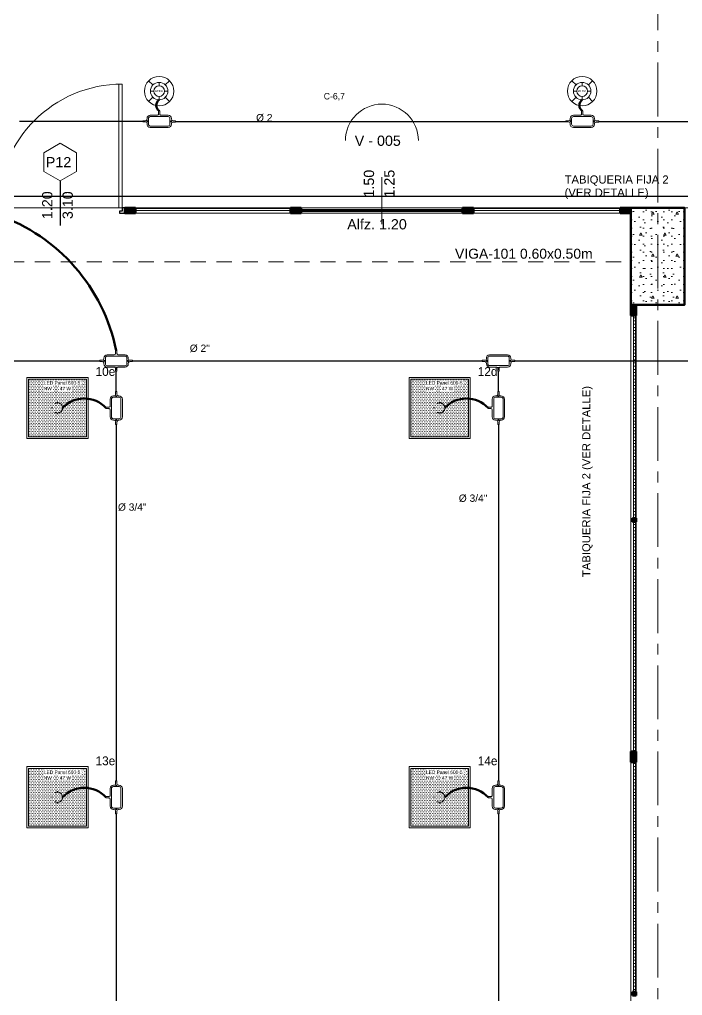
# Model space of a CAD drawing. Header units: inches. Extents: x -38 to 5698, y -33 to 92.
# Drawn here: x 116.89 to 123.05, y 10.08 to 19.15 of the extents above; entities that cross this region are included whole.
import ezdxf
from ezdxf.lldxf.tags import DXFTag

# ---------------------------------------------------------------- set-up
doc = ezdxf.new("R2010")
doc.units = ezdxf.units.IN
doc.header["$MEASUREMENT"] = 0
doc.set_wipeout_variables(frame=1)
for name, pattern in [('CONTINUA', [0]), ('DASHED', [0.75, 0.5, -0.25]), ('Hidden Line', [0.195611, 0.141111, -0.0545]), ('HIDDEN2', [0.1875, 0.125, -0.0625]), ('Punto & Raya', [0.65, 0.5, -0.075, 0, -0.075]), ('Wipeout_Contour', [1, 0, -1])]:
    doc.linetypes.add(name, pattern=pattern)
for name, color, linetype, lineweight in [('00 IE CKTO ILUMINACION', 3, 'Continuous', 50), ('00_IE_Luminarias', 6, 'Continuous', 30), ('01 IE LUM LED EMP DN570B', 3, 'Continuous', 13), ('ALUMBRADO_CONDUIT', 30, 'CONDUIT1', 30), ('Bancas', 1, 'Continuous', 13), ('CABLEADO EXT.', 3, 'PVCSUBT', 30), ('Luminarias', 5, 'Continuous', 20), ('Simb_Alumbrado', 140, 'CONTINUA', 30)]:
    doc.layers.add(name, color=color, linetype=linetype, lineweight=lineweight)
for name, color, linetype in [('02 _ ARQ _ ALB _ Ejes Generales', 7, 'Continuous'), ('02 _ ARQ _ ALB _ Muros Interiores', 7, 'Continuous'), ('02 _ ARQ _ ZON _ Espacio.3D', 7, 'Continuous'), ('08 _ STR _ EXT _ 06 Columnas', 7, 'Continuous'), ('08 _ STR _ EXT _ 09 Vigas', 7, 'Continuous'), ('1TEXT', 8, 'Continuous'), ('Acabado - Muros', 7, 'Continuous'), ('Notas - Etiquetas', 251, 'Continuous')]:
    doc.layers.add(name, color=color, linetype=linetype)
doc.styles.add('Arial', font='arial.ttf')
doc.styles.add('Estilo_Generado_4', font='swisse.ttf')
doc.styles.add('{18b73a54-fa43-428c-adcb-c1c7bbdf2c84}', font='Simplex.shx')
tags = doc.linetypes.add('CONDUIT1', pattern='A,1,-0.19772,["con",{18b73a54-fa43-428c-adcb-c1c7bbdf2c84},S=0.2,R=0,X=0,Y=-0.065594],-0.593642', length=1.791362).pattern_tags.tags
tags[6] = DXFTag(74, 10)
tags = doc.linetypes.add('PVCSUBT', pattern='A,0.6,-0.3,0.6,-0.075691,["PVC",Standard,S=0.2,R=0,X=0,Y=-0.093724],-0.621005', length=2.196696).pattern_tags.tags
tags[10] = DXFTag(74, 10)
pattern_1 = [(0, (92.500015, 3e-09), (0, 0.03), [])]

# ---------------------------------------------------------------- blocks, each defined once
blk = doc.blocks.new('LUMINARIA 2')
at = {"layer": '01 IE LUM LED EMP DN570B'}
for p, q in [((-0.094, 0.094), (-0.159, 0.158)), ((0.094, 0.094), (0.159, 0.158)), ((-0.094, -0.094), (-0.159, -0.158)), ((0.094, -0.094), (0.159, -0.158))]:
    blk.add_line(p, q, dxfattribs=at)
at = {"layer": '01 IE LUM LED EMP DN570B', "ltscale": 0.4}
for p, q in [((-0.081, 0), (-0.133, 0)), ((0, 0.081), (0, 0.133)), ((0.081, 0), (0.133, 0)), ((0, -0.081), (0, -0.133))]:
    blk.add_line(p, q, dxfattribs=at)
at = {"layer": '01 IE LUM LED EMP DN570B'}
for radius in [0.224, 0.133]:
    blk.add_circle((0, 0), radius, dxfattribs=at)
at = {"layer": '01 IE LUM LED EMP DN570B', "ltscale": 0.4}
blk.add_circle((0, 0), 0.0813, dxfattribs=at)
at = {"layer": '01 IE LUM LED EMP DN570B', "color": 8, "linetype": 'ByBlock', "lineweight": 80, "insert": (-0.065, 0.016), "char_height": 0.03, "width": 0.17858, "attachment_point": 1}
blk.add_mtext('{\\C3;22.5W}', dxfattribs=at)
blk = doc.blocks.new('*U270')
at = {"layer": 'Luminarias', "linetype": 'DASHED', "lineweight": 0, "ltscale": 0.05}
blk.add_lwpolyline([(0, -0.0045), (0, 0.0045)], dxfattribs=at)
blk = doc.blocks.new('*U271')
at = {"color": 0, "linetype": 'ByBlock', "lineweight": -2, "transparency": 16777216}
for p, rotation in [((-0.05, 0), 90), ((0, -0.05), 180), ((0.05, 0), 269.9999999999999)]:
    blk.add_blockref('*U270', p, dxfattribs=dict(at, rotation=rotation))
blk.add_blockref('*U270', (0, 0.05), dxfattribs=at)
blk = doc.blocks.new('PANEL LED 50W')
at = {"layer": 'Luminarias'}
h = blk.add_hatch(dxfattribs=at)
h.set_pattern_fill('DOTS', color=4, scale=0.009097)
h.set_pattern_definition([(0, (0, -2e-14), (0.0072206, 0.01444116), [0, -0.01444116])])
h.paths.add_polyline_path([(-0.2574, -0.2574), (0.2574, -0.2574), (0.2574, 0.2574), (-0.2574, 0.2574)])
h.paths.add_polyline_path([(-0.1296, 0.0974), (0.1849, 0.0974), (0.1849, 0.2469), (-0.1296, 0.2469)], flags=24)
at = {"layer": 'Luminarias', "color": 4, "lineweight": 0}
for points in [[(-0.2729, 0.2729), (0.2729, 0.2729), (0.2729, -0.2729), (-0.2729, -0.2729)], [(-0.2574, -0.2574), (0.2574, -0.2574), (0.2574, 0.2574), (-0.2574, 0.2574)]]:
    blk.add_lwpolyline(points, close=True, dxfattribs=at)
at = {"layer": 'Luminarias', "color": 4, "linetype": 'DASHED', "lineweight": 0, "ltscale": 0.01}
blk.add_circle((0, 0), 0.0455, dxfattribs=at)
at = {"color": 4}
blk.add_blockref('*U271', (0, 0), dxfattribs=at)
at = {"layer": 'Luminarias', "color": 4, "insert": (-0.1218, 0.2392), "char_height": 0.030929, "width": 0.382855, "attachment_point": 1}
blk.add_mtext('{\\Ftxt|c0;LED Panel 600-5 - NW      47 W}', dxfattribs=at)
blk = doc.blocks.new('oval t')
at = {"layer": 'Simb_Alumbrado', "lineweight": 13}
blk.add_lwpolyline([(0.0141, 0.0102, -0.414214), (0.0041, 0.0202), (0.0041, 0.0416), (-0.0056, 0.0416), (-0.0056, 0.0202, -0.414214), (-0.0156, 0.0102), (-0.0659, 0.0102, 0.414214), (-0.0899, -0.0138), (-0.0899, -0.0183, -0.414214), (-0.1019, -0.0303), (-0.1213, -0.0303), (-0.1213, -0.04), (-0.1016, -0.04, -0.451917), (-0.0897, -0.0535, 0.451917), (-0.0659, -0.0805), (0.0659, -0.0805, 0.414214), (0.0899, -0.0566), (0.0899, -0.0512, -0.398753), (0.1019, -0.0401), (0.1213, -0.0401), (0.1213, -0.0304), (0.1019, -0.0304, -0.368669), (0.0899, -0.0176), (0.0899, -0.0138, 0.414214), (0.0659, 0.0102), (0.0141, 0.0102)], format="xyb", dxfattribs=at)
blk.add_lwpolyline([(-0.0659, 0), (0.0659, 0, -0.414214), (0.0797, -0.0138), (0.0797, -0.0566, -0.414214), (0.0659, -0.0703), (-0.0659, -0.0703, -0.414214), (-0.0797, -0.0566), (-0.0797, -0.0138, -0.414214)], format="xyb", close=True, dxfattribs=at)
for points in [[(-0.0911, -0.0352), (-0.0828, -0.0352)], [(-0.0869, -0.031), (-0.0869, -0.0394)], [(0.0837, -0.0352), (0.0921, -0.0352)], [(0.0879, -0.031), (0.0879, -0.0394)]]:
    blk.add_lwpolyline(points, dxfattribs=at)
for centre in [(-0.0869, -0.0352), (0.0879, -0.0352)]:
    blk.add_circle(centre, 0.00419, dxfattribs=at)
blk = doc.blocks.new('CAJA CONDULET TIPO X')
at = {"layer": 'Simb_Alumbrado', "lineweight": 13}
for p, q in [((78.5283, -4.1616), (78.5283, -4.1519)), ((78.5283, -4.1519), (78.5497, -4.1519)), ((78.5497, -4.1616), (78.5283, -4.1616))]:
    blk.add_line(p, q, dxfattribs=at)
for points in [[(78.6505, -4.1716, -0.414214), (78.6605, -4.1616), (78.6819, -4.1616), (78.6819, -4.1519), (78.6605, -4.1519, -0.414214), (78.6505, -4.1419), (78.6505, -4.0916, 0.414214), (78.6265, -4.0677), (78.6219, -4.0677, -0.414214), (78.6099, -4.0557), (78.6099, -4.0363), (78.6002, -4.0363), (78.6002, -4.056, -0.451917), (78.5867, -4.0678, 0.451917), (78.5597, -4.0916), (78.5597, -4.1419)], [(78.5597, -4.1716), (78.5597, -4.2235, 0.414214), (78.5837, -4.2475), (78.589, -4.2475, -0.334232), (78.6002, -4.2595), (78.6002, -4.2789), (78.6099, -4.2789), (78.6099, -4.2595, -0.455912), (78.6227, -4.2475), (78.6265, -4.2475, 0.414214), (78.6505, -4.2235), (78.6505, -4.1716)]]:
    blk.add_lwpolyline(points, format="xyb", dxfattribs=at)
blk.add_lwpolyline([(78.6403, -4.0916), (78.6403, -4.2235, -0.414214), (78.6265, -4.2373), (78.5837, -4.2373, -0.414214), (78.5699, -4.2235), (78.5699, -4.0916, -0.414214), (78.5837, -4.0779), (78.6265, -4.0779, -0.414214)], format="xyb", close=True, dxfattribs=at)
for points in [[(78.6093, -4.0706), (78.6009, -4.0706)], [(78.6051, -4.0664), (78.6051, -4.0748)], [(78.6093, -4.2454), (78.6009, -4.2454)], [(78.6051, -4.2412), (78.6051, -4.2496)]]:
    blk.add_lwpolyline(points, dxfattribs=at)
for centre in [(78.6051, -4.0706), (78.6051, -4.2454)]:
    blk.add_circle(centre, 0.00419, dxfattribs=at)
for centre, start, end in [((78.5497, -4.1419), 270, 0), ((78.5497, -4.1716), 0, 90)]:
    blk.add_arc(centre, 0.01, start, end, dxfattribs=at)

msp = doc.modelspace()

# ---------------------------------------------------------------- hatches: boundary and pattern name
at = {"layer": '08 _ STR _ EXT _ 06 Columnas', "linetype": 'Continuous', "lineweight": 9}
h = msp.add_hatch(dxfattribs=at)
h.set_pattern_fill('HORMIGÓN_EN_MASA_0002', style=0, pattern_type=2)
h.set_pattern_definition([(0, (92.5, 3e-09), (0, 0.3897114), [0.024375, -0.200625]), (0, (92.6125, 0.19486), (0, 0.3897114), [0.024375, -0.200625]), (60, (92.5, 3e-09), (-0.3375, 0.1948557), [0.024375, -0.200625]), (60, (92.725, 3e-09), (-0.3375, 0.1948557), [0.024375, -0.200625]), (120, (92.5244, 3e-09), (0.3375, 0.1948557), [0.024375, -0.200625]), (120, (92.7494, 3e-09), (0.3375, 0.1948557), [0.024375, -0.200625]), (0, (92.500015, 0.0375), (0, 0.075), [0, -0.075, 0, -0.1125]), (45, (92.537515, 0.0375), (-0.05303301, 0.05303301), [0, -0.05625, 0, -0.09375])])
h.paths.add_polyline_path([(122.57, 16.5), (123.07, 16.5), (123.07, 17.4), (122.57, 17.4)])

# ---------------------------------------------------------------- linework, layer by layer
at = {"layer": '02 _ ARQ _ ALB _ Ejes Generales', "color": 251, "linetype": 'Punto & Raya', "lineweight": 13}
msp.add_line((122.82, 3.05), (122.82, 44.9), dxfattribs=at)
at = {"layer": '02 _ ARQ _ ALB _ Muros Interiores', "color": 165, "linetype": 'Continuous', "lineweight": 15}
for p, q in [((117.815, 17.4), (117.815, 18.55)), ((117.815, 18.55), (117.845, 18.55)), ((117.845, 18.55), (117.845, 17.4)), ((120.2579, 17.6863), (120.2579, 17.2501)), ((117.845, 17.4), (117.815, 17.4)), ((119.5079, 17.4001), (121.0079, 17.4001)), ((119.5079, 17.3501), (121.0079, 17.3501)), ((120.9979, 17.3851), (119.5179, 17.3851)), ((119.5179, 17.3751), (120.9979, 17.3751)), ((119.5179, 17.3651), (120.9979, 17.3651))]:
    msp.add_line(p, q, dxfattribs=at)
at = {"layer": '02 _ ARQ _ ALB _ Muros Interiores', "color": 152, "linetype": 'Continuous', "lineweight": 25}
msp.add_line((117.27, 17.65), (117.27, 17.2375), dxfattribs=at)
at = {"layer": '02 _ ARQ _ ALB _ Muros Interiores', "color": 165, "linetype": 'Continuous', "lineweight": 25}
for p, q in [((117.845, 17.37), (117.82, 17.37)), ((117.82, 17.37), (117.82, 17.35)), ((117.82, 17.35), (117.87, 17.35)), ((117.87, 17.4), (117.845, 17.4)), ((117.845, 17.4), (117.845, 17.37)), ((117.87, 17.35), (117.87, 17.4)), ((119.5179, 17.3851), (119.5079, 17.3851)), ((119.5079, 17.3651), (119.5179, 17.3651)), ((119.5179, 17.3651), (119.5179, 17.3851)), ((121.0079, 17.3851), (120.9979, 17.3851)), ((120.9979, 17.3851), (120.9979, 17.3651)), ((120.9979, 17.3651), (121.0079, 17.3651))]:
    msp.add_line(p, q, dxfattribs=at)
at = {"layer": '02 _ ARQ _ ALB _ Muros Interiores', "color": 7, "linetype": 'Continuous', "lineweight": 80}
for p, q in [((117.87, 17.35), (117.87, 17.4)), ((119.5079, 17.4001), (119.5079, 17.3501)), ((121.0079, 17.4001), (121.0079, 17.3501))]:
    msp.add_line(p, q, dxfattribs=at)
at = {"layer": '02 _ ARQ _ ALB _ Muros Interiores', "color": 251, "linetype": 'Continuous', "lineweight": 13, "flags": 128}
msp.add_lwpolyline([(120.5967, 18.0251, 1), (119.9192, 18.0251, 1)], format="xyb", dxfattribs=at)
msp.add_lwpolyline([(117.27, 18), (117.1184, 17.9125), (117.1184, 17.7375), (117.27, 17.65), (117.4215, 17.7375), (117.4215, 17.9125)], close=True, dxfattribs=at)
at = {"layer": '02 _ ARQ _ ALB _ Muros Interiores', "color": 175, "linetype": 'Continuous', "lineweight": 15}
msp.add_arc((117.845, 17.4), 1.15, 90, 180, dxfattribs=at)
at = {"layer": '02 _ ARQ _ ZON _ Espacio.3D', "color": 254, "linetype": 'Continuous', "lineweight": 0, "flags": 128}
for points in [[(143.92, 29.7), (115.57, 29.7), (112.57, 29.7), (112.57, 17.4), (137.07, 17.4)], [(112.57, 17.4), (112.57, 16.0999), (108.57, 16.0998), (108.57, 17.35), (104.8201, 17.35), (104.8201, 6.45), (117.6487, 6.4499), (117.6487, 7.7), (117.7931, 7.7), (117.793, 6.45), (122.1232, 6.45), (122.1232, 7.7), (122.57, 7.7), (122.57, 17.4)]]:
    msp.add_lwpolyline(points, dxfattribs=at)
at = {"layer": '08 _ STR _ EXT _ 06 Columnas', "color": 7, "linetype": 'Continuous', "lineweight": 80, "flags": 128}
msp.add_lwpolyline([(122.57, 16.5), (123.07, 16.5), (123.07, 17.4), (122.57, 17.4)], close=True, dxfattribs=at)
at = {"layer": '08 _ STR _ EXT _ 09 Vigas', "color": 251, "linetype": 'Hidden Line', "lineweight": 13}
msp.add_line((116.07, 16.9), (122.57, 16.9), dxfattribs=at)
at = {"layer": 'Acabado - Muros', "color": 7, "linetype": 'Continuous', "lineweight": 60}
for p, q in [((117.87, 17.4), (117.87, 17.35)), ((119.5079, 17.4), (119.5079, 17.35)), ((121.0079, 17.4), (121.0079, 17.35)), ((122.57, 17.4), (122.57, 17.35)), ((122.62, 16.5), (122.57, 16.5))]:
    msp.add_line(p, q, dxfattribs=at)
at = {"layer": 'ALUMBRADO_CONDUIT', "color": 30, "lineweight": 30, "ltscale": 0.4, "true_color": 0xf26722}
for p, q in [((118.0378, 18.2041), (116.8924, 18.2041)), ((118.342, 18.204), (121.9674, 18.204)), ((122.2716, 18.204), (125.897, 18.204)), ((125.4644, 17.5058), (115.8389, 17.5058)), ((116.4063, 15.9785), (117.6376, 15.9785)), ((117.9418, 15.9785), (121.1895, 15.9785)), ((117.7907, 15.6929), (117.7907, 15.8822)), ((121.3406, 15.6929), (121.3406, 15.8822)), ((117.7907, 15.3887), (117.7907, 12.0762)), ((121.3406, 15.3887), (121.3406, 12.0762)), ((117.7907, 11.772), (117.7907, 8.5378)), ((121.3407, 11.772), (121.3407, 8.5378))]:
    msp.add_line(p, q, dxfattribs=at)
at = {"layer": 'CABLEADO EXT.', "color": 3, "lineweight": 80}
for centre, radius, start, end in [((118.2266, 18.3522), 0.0641, 126.0183, 233.9817), ((122.1562, 18.3522), 0.0641, 126.0183, 233.9817), ((116.1314, 15.7364), 1.6934, 11.52521, 70.70473), ((117.4934, 15.3545), 0.2747, 42.972, 137.028), ((121.0434, 15.3545), 0.2747, 42.972, 137.028), ((117.4934, 11.7378), 0.2747, 42.972, 137.028), ((121.0434, 11.7378), 0.2747, 42.972, 137.028)]:
    msp.add_arc(centre, radius, start, end, dxfattribs=at)

# ---------------------------------------------------------------- block references
at = {"xscale": 1.253906979044094, "yscale": 1.253906979044094, "zscale": 1.253906979044094, "rotation": 270}
msp.add_blockref('CAJA CONDULET TIPO X', (123.0029, 114.5419), dxfattribs=at)
at = {"layer": '01 IE LUM LED EMP DN570B', "xscale": 0.6105334384153049, "yscale": 0.6105334384153049, "zscale": 0.6105334384153049}
for p in [(118.1889, 18.485), (122.1185, 18.485)]:
    msp.add_blockref('LUMINARIA 2', p, dxfattribs=at)
at = {"layer": 'ALUMBRADO_CONDUIT', "xscale": 1.041283452965173, "yscale": 1.041283452965173, "zscale": 1.041283452965173}
for p in [(117.245, 15.5418), (120.795, 15.5418), (117.245, 11.9251), (120.795, 11.9251)]:
    msp.add_blockref('PANEL LED 50W', p, dxfattribs=at)
at = {"layer": 'Bancas', "color": 252, "true_color": 0x939598, "xscale": 1.253906979044094, "yscale": 1.253906979044094, "zscale": 1.253906979044094}
for p in [(118.1899, 18.2482), (122.1195, 18.2482)]:
    msp.add_blockref('oval t', p, dxfattribs=at)
at = {"layer": 'Bancas', "color": 252, "true_color": 0x939598, "xscale": -1.253906979044094, "yscale": 1.253906979044094, "zscale": 1.253906979044094}
for p, rotation in [((121.3416, 15.9344), 180), ((117.7466, 15.5408), 90), ((121.2965, 15.5408), 90), ((117.7466, 11.9241), 90), ((121.2965, 11.9241), 90)]:
    msp.add_blockref('oval t', p, dxfattribs=dict(at, rotation=rotation))

# ---------------------------------------------------------------- texts
at = {"layer": '00 IE CKTO ILUMINACION', "color": 3, "linetype": 'CONTINUA', "lineweight": 15}
msp.add_text('C-6,7', height=0.06, dxfattribs=at).set_placement((119.7182, 18.4075))
at = {"layer": '00_IE_Luminarias', "color": 6, "linetype": 'HIDDEN2'}
for s, p in [("10e'", (117.599, 15.8391)), ("12d'", (121.1489, 15.8391)), ("13e'", (117.599, 12.2224)), ("14e'", (121.1489, 12.2224))]:
    msp.add_text(s, height=0.08174, dxfattribs=at).set_placement(p)
at = {"layer": '02 _ ARQ _ ALB _ Muros Interiores', "color": 251, "lineweight": 25, "char_height": 0.095, "attachment_point": 7, "style": 'Estilo_Generado_4'}
for s, insert in [('\\A1;{\\pql;\\pt0;\\fSwis721 Ex BT|b0|i0|c0|p34;V - 005\\fSwis721 Ex BT|b0|i0|c0|p34;\\fSwis721 Ex BT|b0|i0|c0|p34;\\fSwis721 Ex BT|b0|i0|c0|p34;}', (120.006, 17.9751)), ('\\A1;{\\pql;\\pt0;\\fSwis721 Ex BT|b0|i0|c0|p34;P12\\fSwis721 Ex BT|b0|i0|c0|p34;\\fSwis721 Ex BT|b0|i0|c0|p34;\\fSwis721 Ex BT|b0|i0|c0|p34;}', (117.1367, 17.7775)), ('\\A1;{\\pql;\\pt0;\\fSwis721 Ex BT|b0|i0|c0|p34;Alfz. 1.20\\fSwis721 Ex BT|b0|i0|c0|p34;\\A1{\\H.66x;\\S^  ;}\\fSwis721 Ex BT|b0|i0|c0|p34;\\fSwis721 Ex BT|b0|i0|c0|p34;}', (119.9361, 17.1726))]:
    msp.add_mtext(s, dxfattribs=dict(at, insert=insert))
at = {"layer": '02 _ ARQ _ ALB _ Muros Interiores', "color": 251, "lineweight": 25, "char_height": 0.095, "attachment_point": 7, "rotation": 90, "style": 'Estilo_Generado_4'}
for s, insert in [('\\A1;{\\pql;\\pt0;\\fSwis721 Ex BT|b0|i0|c0|p34;1.50\\fSwis721 Ex BT|b0|i0|c0|p34;\\A1{\\H.66x;\\S^  ;}\\fSwis721 Ex BT|b0|i0|c0|p34;\\fSwis721 Ex BT|b0|i0|c0|p34;}', (120.2129, 17.4961)), ('\\A1;{\\pql;\\pt0;\\fSwis721 Ex BT|b0|i0|c0|p34;1.25\\fSwis721 Ex BT|b0|i0|c0|p34;\\A1{\\H.66x;\\S^  ;}\\fSwis721 Ex BT|b0|i0|c0|p34;\\fSwis721 Ex BT|b0|i0|c0|p34;}', (120.4029, 17.4961)), ('\\A1;{\\pql;\\pt0;\\fSwis721 Ex BT|b0|i0|c0|p34;1.20\\fSwis721 Ex BT|b0|i0|c0|p34;\\A1{\\H.66x;\\S^  ;}\\fSwis721 Ex BT|b0|i0|c0|p34;\\fSwis721 Ex BT|b0|i0|c0|p34;}', (117.225, 17.296)), ('\\A1;{\\pql;\\pt0;\\fSwis721 Ex BT|b0|i0|c0|p34;3.10\\fSwis721 Ex BT|b0|i0|c0|p34;\\A1{\\H.66x;\\S^  ;}\\fSwis721 Ex BT|b0|i0|c0|p34;\\fSwis721 Ex BT|b0|i0|c0|p34;}', (117.415, 17.296))]:
    msp.add_mtext(s, dxfattribs=dict(at, insert=insert))
at = {"layer": '1TEXT', "color": 50, "linetype": 'Continuous', "style": 'Arial'}
for s, p in [('%%C 2 ', (119.0893, 18.204)), ('%%C 2"', (118.4736, 16.0623)), ('%%C 3/4"', (120.9722, 14.6695)), ('%%C 3/4"', (117.8066, 14.5867))]:
    msp.add_text(s, height=0.06788, rotation=0, dxfattribs=at).set_placement(p)
at = {"layer": 'Notas - Etiquetas', "color": 8, "linetype": 'Continuous', "lineweight": 13, "insert": (121.9548, 17.592), "char_height": 0.075, "width": 1.055329, "attachment_point": 4, "line_spacing_factor": 0.969465, "style": 'Estilo_Generado_4'}
msp.add_mtext('\\A1;{\\pql;\\fSwis721 Ex BT|b0|i0|c0|p34;TABIQUERIA FIJA 2 (VER DETALLE)\\fSwis721 Ex BT|b0|i0|c0|p34; }', dxfattribs=at)
at = {"layer": 'Notas - Etiquetas', "color": 8, "linetype": 'Continuous', "lineweight": 13, "insert": (120.937, 16.9267), "char_height": 0.0925, "attachment_point": 7, "style": 'Estilo_Generado_4'}
msp.add_mtext('\\A1;{\\pql;\\fSwis721 Ex BT|b0|i0|c0|p34;VIGA-101\\fSwis721 Ex BT|b0|i0|c0|p34; \\fSwis721 Ex BT|b0|i0|c0|p34;0.60\\fSwis721 Ex BT|b0|i0|c0|p34;x\\fSwis721 Ex BT|b0|i0|c0|p34;0.50\\fSwis721 Ex BT|b0|i0|c0|p34;m}', dxfattribs=at)
at = {"layer": 'Notas - Etiquetas', "color": 8, "linetype": 'Continuous', "lineweight": 25, "insert": (122.1679, 13.9702), "char_height": 0.075, "attachment_point": 4, "rotation": 90, "style": 'Estilo_Generado_4'}
msp.add_mtext('\\A1;{\\pql;\\fSwis721 Ex BT|b0|i0|c0|p34;TABIQUERIA FIJA 2 (VER DETALLE)\\fSwis721 Ex BT|b0|i0|c0|p34; }', dxfattribs=at)

# ---------------------------------------------------------------- next in the draw order: wipeouts: each hides what was drawn before it
at = {"color": 254, "linetype": 'Wipeout_Contour', "lineweight": 0, "ltscale": 3321.719553}
msp.add_wipeout([(117.97, 17.4), (117.97, 17.35), (119.4079, 17.35), (119.4079, 17.4)], dxfattribs=at).dxf.layer = 'Acabado - Muros'
at = {"color": 254, "linetype": 'Wipeout_Contour', "lineweight": 0, "ltscale": 3334.116875}
msp.add_wipeout([(122.47, 17.4), (121.1079, 17.4), (121.1079, 17.35), (122.47, 17.35)], dxfattribs=at).dxf.layer = 'Acabado - Muros'
at = {"color": 254, "linetype": 'Wipeout_Contour', "lineweight": 0, "ltscale": 5005.932302}
msp.add_wipeout([(122.57, 14.5), (122.57, 12.35), (122.62, 12.35), (122.62, 14.4835), (122.587, 14.4835), (122.587, 14.5)], dxfattribs=at).dxf.layer = 'Acabado - Muros'
at = {"color": 254, "linetype": 'Wipeout_Contour', "lineweight": 0, "ltscale": 5005.641837}
msp.add_wipeout([(122.57, 12.25), (122.57, 10.1), (122.587, 10.1), (122.587, 10.1165), (122.62, 10.1165), (122.62, 12.25)], dxfattribs=at).dxf.layer = 'Acabado - Muros'

# ---------------------------------------------------------------- next in the draw order: linework, layer by layer
at = {"layer": 'Acabado - Muros', "color": 251, "linetype": 'Continuous', "lineweight": 13, "flags": 128}
for points in [[(119.4079, 17.4), (117.97, 17.4)], [(119.4079, 17.35), (117.97, 17.35)], [(121.1079, 17.4), (122.47, 17.4)], [(121.1079, 17.35), (122.47, 17.35)]]:
    msp.add_lwpolyline(points, dxfattribs=at)

# ---------------------------------------------------------------- next in the draw order: wipeouts: each hides what was drawn before it
at = {"color": 254, "linetype": 'Wipeout_Contour', "lineweight": 0, "ltscale": 5006.038828}
msp.add_wipeout([(122.57, 16.4), (122.57, 14.5), (122.587, 14.5), (122.587, 14.5165), (122.62, 14.5165), (122.62, 16.4)], dxfattribs=at).dxf.layer = 'Acabado - Muros'
at = {"color": 254, "linetype": 'Wipeout_Contour', "lineweight": 0, "ltscale": 5005.565578}
msp.add_wipeout([(122.57, 8.2), (122.62, 8.2), (122.62, 10.0835), (122.587, 10.0835), (122.587, 10.1), (122.57, 10.1)], dxfattribs=at).dxf.layer = 'Acabado - Muros'

# ---------------------------------------------------------------- next in the draw order: linework, layer by layer
at = {"layer": 'Acabado - Muros', "color": 251, "linetype": 'Continuous', "lineweight": 13, "flags": 128}
for points in [[(122.57, 16.4), (122.57, 12.35)], [(122.62, 16.4), (122.62, 14.5165)], [(122.62, 14.4835), (122.62, 12.35)], [(122.57, 12.25), (122.57, 8.2)], [(122.62, 12.25), (122.62, 10.1165)]]:
    msp.add_lwpolyline(points, dxfattribs=at)

# ---------------------------------------------------------------- next in the draw order: wipeouts: each hides what was drawn before it
at = {"color": 254, "linetype": 'Wipeout_Contour', "lineweight": 0, "ltscale": 3321.720388}
msp.add_wipeout([(117.97, 17.395), (117.97, 17.375), (119.4079, 17.375), (119.4079, 17.395)], dxfattribs=at).dxf.layer = 'Acabado - Muros'
at = {"color": 254, "linetype": 'Wipeout_Contour', "lineweight": 0, "ltscale": 3334.117709}
msp.add_wipeout([(122.47, 17.395), (121.1079, 17.395), (121.1079, 17.375), (122.47, 17.375)], dxfattribs=at).dxf.layer = 'Acabado - Muros'

# ---------------------------------------------------------------- next in the draw order: hatches: boundary and pattern name
at = {"layer": 'Acabado - Muros', "linetype": 'Continuous', "lineweight": 0}
for points in [[(117.97, 17.4), (117.87, 17.4), (117.87, 17.35), (117.97, 17.35)], [(119.4079, 17.4), (119.4079, 17.35), (119.5079, 17.35), (119.5079, 17.4)], [(121.1079, 17.4), (121.0079, 17.4), (121.0079, 17.35), (121.1079, 17.35)], [(122.47, 17.4), (122.47, 17.35), (122.57, 17.35), (122.57, 17.4)]]:
    msp.add_hatch(color=254, dxfattribs=at).paths.add_polyline_path(points)

# ---------------------------------------------------------------- next in the draw order: linework, layer by layer
at = {"layer": '08 _ STR _ EXT _ 09 Vigas', "color": 251, "linetype": 'Hidden Line', "lineweight": 13}
msp.add_line((102.07, 17.4), (136.57, 17.4), dxfattribs=at)
at = {"layer": 'Acabado - Muros', "color": 7, "linetype": 'Continuous', "lineweight": 60}
for p, q in [((117.97, 17.4), (117.87, 17.4)), ((117.97, 17.35), (117.87, 17.35)), ((117.97, 17.4), (117.97, 17.35)), ((119.4079, 17.4), (119.4079, 17.35)), ((119.5079, 17.4), (119.4079, 17.4)), ((119.5079, 17.35), (119.4079, 17.35)), ((121.1079, 17.4), (121.0079, 17.4)), ((121.1079, 17.35), (121.0079, 17.35)), ((121.1079, 17.4), (121.1079, 17.35)), ((122.47, 17.4), (122.47, 17.35)), ((122.57, 17.4), (122.47, 17.4)), ((122.57, 17.35), (122.47, 17.35))]:
    msp.add_line(p, q, dxfattribs=at)
at = {"layer": 'Acabado - Muros', "color": 7, "linetype": 'Continuous', "lineweight": 13, "flags": 128}
for points in [[(117.97, 17.395), (117.97, 17.375), (119.4079, 17.375), (119.4079, 17.395)], [(122.47, 17.395), (122.47, 17.375), (121.1079, 17.375), (121.1079, 17.395)]]:
    msp.add_lwpolyline(points, close=True, dxfattribs=at)

# ---------------------------------------------------------------- next in the draw order: wipeouts: each hides what was drawn before it
at = {"color": 254, "linetype": 'Wipeout_Contour', "lineweight": 0, "ltscale": 3337.090889}
msp.add_wipeout([(122.615, 12.35), (122.615, 14.4835), (122.595, 14.4835), (122.595, 12.35)], dxfattribs=at).dxf.layer = 'Acabado - Muros'
at = {"color": 254, "linetype": 'Wipeout_Contour', "lineweight": 0, "ltscale": 3336.959177}
msp.add_wipeout([(122.615, 10.1165), (122.615, 12.25), (122.595, 12.25), (122.595, 10.1165)], dxfattribs=at).dxf.layer = 'Acabado - Muros'

# ---------------------------------------------------------------- next in the draw order: hatches: boundary and pattern name
at = {"layer": 'Acabado - Muros', "linetype": 'Continuous', "lineweight": 0}
h = msp.add_hatch(dxfattribs=at)
h.set_pattern_fill('CONTRACHAPADO_0002', color=254, style=0, pattern_type=2)
h.set_pattern_definition(pattern_1)
h.paths.add_polyline_path([(122.615, 12.35), (122.615, 14.4835), (122.595, 14.4835), (122.595, 12.35)])
for points in [[(122.57, 12.25), (122.62, 12.25), (122.62, 12.35), (122.57, 12.35)], [(122.587, 10.0835), (122.62, 10.0835), (122.62, 10.1165), (122.587, 10.1165)]]:
    msp.add_hatch(color=254, dxfattribs=at).paths.add_polyline_path(points)
h = msp.add_hatch(dxfattribs=at)
h.set_pattern_fill('CONTRACHAPADO_0002', color=254, style=0, pattern_type=2)
h.set_pattern_definition(pattern_1)
h.paths.add_polyline_path([(122.615, 10.1165), (122.615, 12.25), (122.595, 12.25), (122.595, 10.1165)])

# ---------------------------------------------------------------- next in the draw order: linework, layer by layer
at = {"layer": 'Acabado - Muros', "color": 7, "linetype": 'Continuous', "lineweight": 60}
for p, q in [((122.57, 12.35), (122.57, 12.25)), ((122.62, 12.35), (122.57, 12.35)), ((122.62, 12.35), (122.62, 12.25)), ((122.62, 12.25), (122.57, 12.25)), ((122.587, 10.1165), (122.587, 10.0835)), ((122.62, 10.1165), (122.587, 10.1165)), ((122.62, 10.0835), (122.587, 10.0835)), ((122.62, 10.1165), (122.62, 10.0835))]:
    msp.add_line(p, q, dxfattribs=at)
at = {"layer": 'Acabado - Muros', "color": 7, "linetype": 'Continuous', "lineweight": 13, "flags": 128}
for points in [[(122.615, 12.35), (122.595, 12.35), (122.595, 14.4835), (122.615, 14.4835)], [(122.615, 10.1165), (122.595, 10.1165), (122.595, 12.25), (122.615, 12.25)]]:
    msp.add_lwpolyline(points, close=True, dxfattribs=at)

# ---------------------------------------------------------------- next in the draw order: wipeouts: each hides what was drawn before it
at = {"color": 254, "linetype": 'Wipeout_Contour', "lineweight": 0, "ltscale": 3337.2316}
msp.add_wipeout([(122.615, 14.5165), (122.615, 16.4), (122.595, 16.4), (122.595, 14.5165)], dxfattribs=at).dxf.layer = 'Acabado - Muros'

# ---------------------------------------------------------------- next in the draw order: hatches: boundary and pattern name
at = {"layer": 'Acabado - Muros', "linetype": 'Continuous', "lineweight": 0}
for points in [[(122.62, 16.4), (122.62, 16.5), (122.57, 16.5), (122.57, 16.4)], [(122.587, 14.4835), (122.62, 14.4835), (122.62, 14.5165), (122.587, 14.5165)]]:
    msp.add_hatch(color=254, dxfattribs=at).paths.add_polyline_path(points)
h = msp.add_hatch(dxfattribs=at)
h.set_pattern_fill('CONTRACHAPADO_0002', color=254, style=0, pattern_type=2)
h.set_pattern_definition(pattern_1)
h.paths.add_polyline_path([(122.615, 14.5165), (122.615, 16.4), (122.595, 16.4), (122.595, 14.5165)])

# ---------------------------------------------------------------- next in the draw order: linework, layer by layer
at = {"layer": '08 _ STR _ EXT _ 09 Vigas', "color": 251, "linetype": 'Hidden Line', "lineweight": 13}
msp.add_line((122.57, 7.7), (122.57, 16.9), dxfattribs=at)
at = {"layer": 'Acabado - Muros', "color": 7, "linetype": 'Continuous', "lineweight": 60}
for p, q in [((122.57, 16.5), (122.57, 16.4)), ((122.62, 16.5), (122.62, 16.4)), ((122.62, 16.4), (122.57, 16.4)), ((122.587, 14.5165), (122.587, 14.4835)), ((122.62, 14.5165), (122.587, 14.5165)), ((122.62, 14.5165), (122.62, 14.4835)), ((122.62, 14.4835), (122.587, 14.4835))]:
    msp.add_line(p, q, dxfattribs=at)
at = {"layer": 'Acabado - Muros', "color": 7, "linetype": 'Continuous', "lineweight": 13, "flags": 128}
msp.add_lwpolyline([(122.615, 14.5165), (122.595, 14.5165), (122.595, 16.4), (122.615, 16.4)], close=True, dxfattribs=at)
at = {"layer": 'ALUMBRADO_CONDUIT', "color": 30, "lineweight": 30, "ltscale": 0.4, "true_color": 0xf26722}
msp.add_line((121.4937, 15.9785), (124.9194, 15.9785), dxfattribs=at)

doc.saveas('drawing.dxf')
